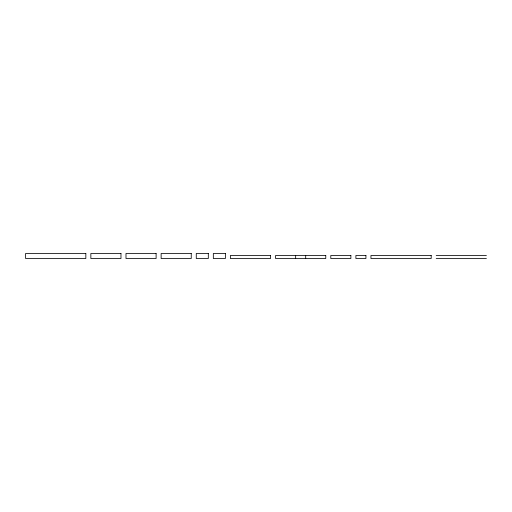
<?xml version="1.0" encoding="UTF-8"?>
<svg xmlns="http://www.w3.org/2000/svg" width="512" height="512" viewBox="0 0 512 512"><rect width="100%" height="100%" fill="white"/><g stroke="black" fill="none" stroke-linecap="round" stroke-linejoin="round"><path stroke-width="0.77" d="M436.205 255.501L486.4 255.501M436.205 258.509L486.4 258.509M305.696 255.501L305.696 258.509M295.654 255.501L295.654 258.509M85.837 253.491L25.6 253.491L25.6 258.509L85.837 258.509L85.837 253.491M120.973 253.491L90.854 253.491L90.854 258.509L120.973 258.509L120.973 253.491M156.109 253.491L125.99 253.491L125.99 258.509L156.109 258.509L156.109 253.491M191.245 253.491L161.126 253.491L161.126 258.509L191.245 258.509L191.245 253.491M208.314 253.491L196.269 253.491L196.269 258.509L208.314 258.509L208.314 253.491M225.382 253.491L213.331 253.491L213.331 258.509L225.382 258.509L225.382 253.491M270.56 255.501L230.4 255.501L230.4 258.509L270.56 258.509L270.56 255.501M325.773 255.501L275.578 255.501L275.578 258.509L325.773 258.509L325.773 255.501M350.874 255.501L330.79 255.501L330.79 258.509L350.874 258.509L350.874 255.501M365.926 255.501L355.891 255.501L355.891 258.509L365.926 258.509L365.926 255.501M431.187 255.501L370.95 255.501L370.95 258.509L431.187 258.509L431.187 255.501"/></g></svg>
